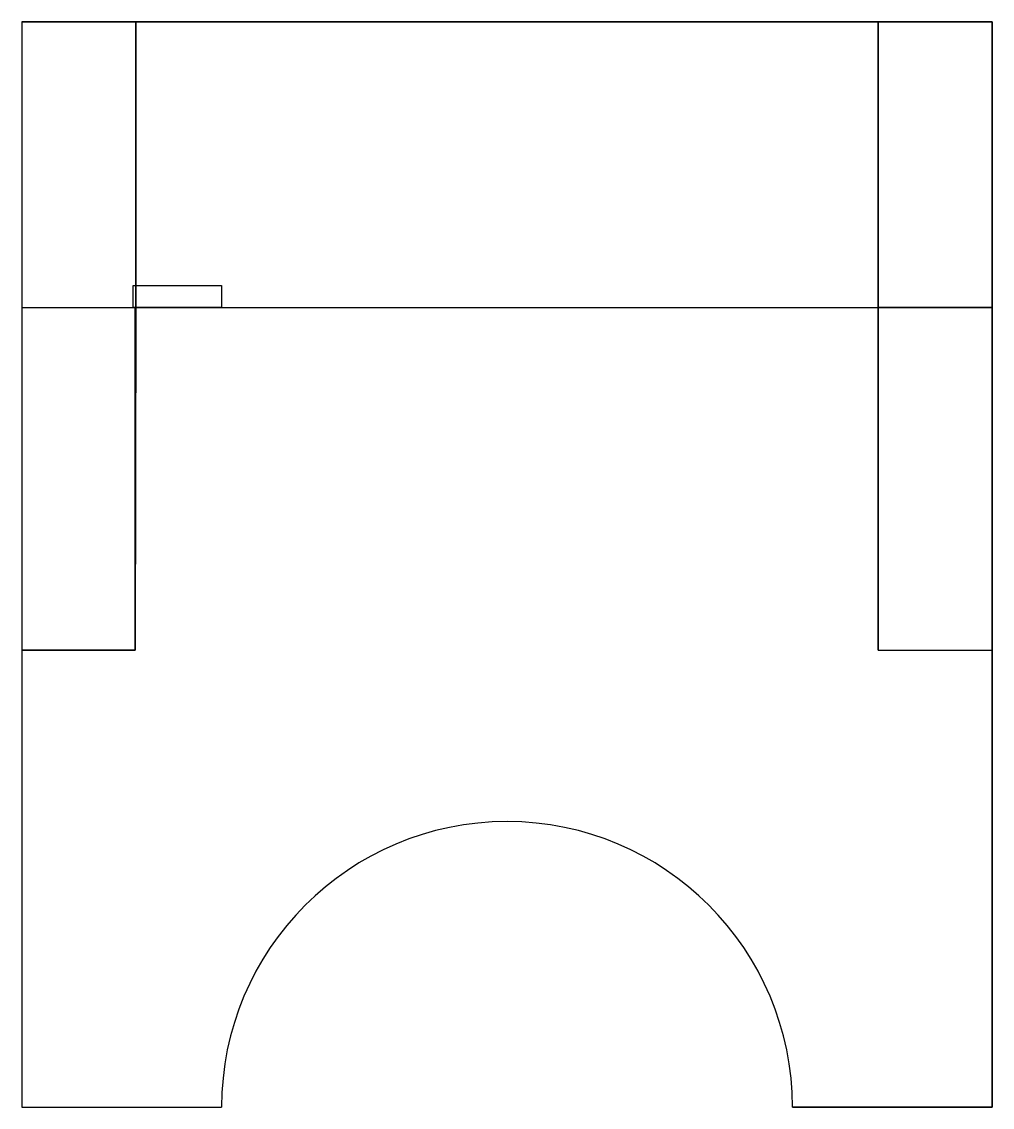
# Model space of a CAD drawing. Header units: millimetres. Extents: x 486.6 to 571.6, y 144 to 239.
import ezdxf

# ---------------------------------------------------------------- set-up
doc = ezdxf.new("R2010")
doc.units = ezdxf.units.MM

msp = doc.modelspace()

# ---------------------------------------------------------------- linework, layer by layer
for p, q in [((486.634, 239.038), (571.634, 239.038)), ((486.634, 239.038), (486.634, 214.038)), ((496.634, 239.038, 65), (486.634, 239.038, 65)), ((496.634, 239.038, 65), (486.634, 239.038, 65)), ((486.634, 239.038, 65), (486.634, 214.038, 65)), ((496.634, 239.038), (496.634, 214.038)), ((561.634, 239.038), (496.634, 239.038)), ((496.634, 239.038), (496.634, 214.038)), ((561.634, 239.038, 45), (496.634, 239.038, 45)), ((496.634, 214.038, 65), (496.634, 239.038, 65)), ((496.634, 239.038, 65), (496.634, 239.038, 45)), ((496.634, 214.038, 45), (496.634, 239.038, 45)), ((561.634, 214.038), (561.634, 239.038)), ((561.634, 214.038, 45), (561.634, 239.038, 45)), ((561.634, 214.038), (561.634, 239.038)), ((571.634, 239.038, 65), (561.634, 239.038, 65)), ((561.634, 239.038, 65), (561.634, 214.038, 65)), ((561.634, 239.038, 65), (561.634, 239.038, 45)), ((571.634, 214.038, 65), (571.634, 239.038, 65)), ((571.634, 239.038, 65), (571.634, 239.038, -25)), ((571.634, 239.038, -25), (571.634, 144.038, -25)), ((486.634, 214.038), (486.634, 184.038)), ((486.634, 214.038), (496.634, 214.038)), ((486.634, 214.038, 65), (496.634, 214.038, 65)), ((486.634, 214.038), (496.634, 214.038)), ((486.634, 214.038, 65), (486.634, 184.038)), ((496.634, 214.038), (496.584, 184.038)), ((496.584, 184.038), (496.584, 214.038, 65)), ((496.634, 214.038), (561.634, 214.038)), ((496.634, 214.038), (561.634, 214.038)), ((496.634, 214.038, 45), (496.634, 214.038)), ((561.634, 214.038), (571.634, 214.038)), ((561.634, 184.038), (561.634, 214.038)), ((571.634, 214.038, 65), (561.634, 214.038, 65)), ((561.634, 214.038, 65), (561.634, 184.038)), ((571.634, 184.038), (571.634, 214.038, 65)), ((496.584, 184.038), (486.634, 184.038)), ((486.634, 184.038), (486.634, 144.038)), ((486.634, 184.038), (496.584, 184.038)), ((561.634, 184.038), (571.634, 184.038)), ((571.634, 144.038), (571.634, 184.038)), ((486.634, 144.038), (504.134, 144.038)), ((486.634, 144.038), (486.634, 144.038, -25)), ((486.634, 144.038, -25), (504.134, 144.038, -25)), ((504.134, 144.038), (504.134, 144.038, -25)), ((571.634, 144.038), (554.134, 144.038)), ((554.134, 144.038), (554.134, 144.038, -25)), ((554.134, 144.038, -25), (571.634, 144.038, -25)), ((571.634, 144.038, -25), (571.634, 144.038))]:
    msp.add_line(p, q)
msp.add_lwpolyline([(496.387, 215.943), (504.134, 215.943), (504.134, 214.038), (496.387, 214.038)], close=True)
for centre in [(529.134, 144.038), (529.134, 144.038, -25)]:
    msp.add_arc(centre, 25, 0, 180)

doc.saveas('drawing.dxf')
